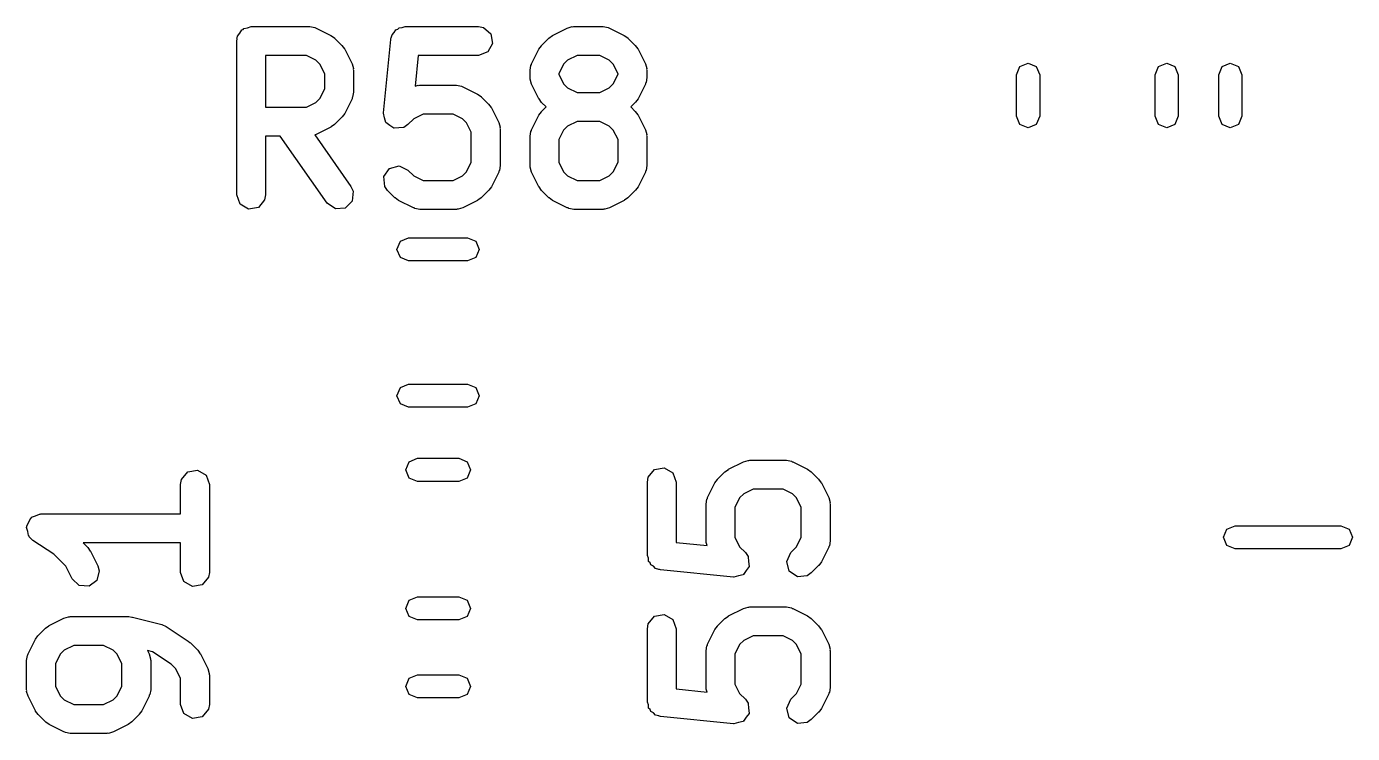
# Model space of a CAD drawing. Extents: x 1.05 to 4.18, y -7.24 to -4.14.
# Drawn here: x 1.8824 to 2.1535, y -6.3895 to -6.245 of the extents above; entities that cross this region are included whole.
import ezdxf

# ---------------------------------------------------------------- set-up
doc = ezdxf.new("R2010")
doc.units = 0
doc.header["$MEASUREMENT"] = 0
doc.layers.add('BLACK', color=7, linetype='CONTINUOUS')

msp = doc.modelspace()

# ---------------------------------------------------------------- linework, layer by layer
at = {"layer": 'BLACK', "linetype": 'CONTINUOUS'}
for p, q in [((1.92681, -6.24535), (1.92757, -6.24522)), ((1.92757, -6.24522), (1.92829, -6.24496)), ((1.92829, -6.24496), (1.94029, -6.24496)), ((1.94029, -6.24496), (1.9413, -6.24513)), ((1.9413, -6.24513), (1.94143, -6.24525)), ((1.94143, -6.24525), (1.94161, -6.24527)), ((1.94161, -6.24527), (1.94461, -6.24677)), ((1.95828, -6.24551), (1.95857, -6.24522)), ((1.95857, -6.24522), (1.9592, -6.24517)), ((1.9592, -6.24517), (1.95979, -6.24496)), ((1.95979, -6.24496), (1.97478, -6.24496)), ((1.97478, -6.24496), (1.97579, -6.24513)), ((1.97579, -6.24513), (1.97734, -6.24643)), ((1.98996, -6.24677), (1.99296, -6.24527)), ((1.99296, -6.24527), (1.99394, -6.24498)), ((1.99394, -6.24498), (1.99412, -6.24502)), ((1.99412, -6.24502), (1.99428, -6.24496)), ((1.99428, -6.24496), (2.00028, -6.24496)), ((2.00028, -6.24496), (2.00129, -6.24513)), ((2.00129, -6.24513), (2.00143, -6.24525)), ((2.00143, -6.24525), (2.0016, -6.24527)), ((2.0016, -6.24527), (2.0046, -6.24677)), ((1.92534, -6.24791), (1.92541, -6.24753)), ((1.92534, -6.27941), (1.92534, -6.24791)), ((1.92538, -6.2474), (1.92545, -6.24728)), ((1.92541, -6.24753), (1.92538, -6.2474)), ((1.92545, -6.24728), (1.92552, -6.2469)), ((1.92552, -6.2469), (1.92601, -6.24631)), ((1.92601, -6.24631), (1.92639, -6.24565)), ((1.92639, -6.24565), (1.92664, -6.24556)), ((1.92664, -6.24556), (1.92681, -6.24535)), ((1.94461, -6.24677), (1.94532, -6.24729)), ((1.94532, -6.24729), (1.94538, -6.24732)), ((1.94538, -6.24732), (1.94688, -6.24882)), ((1.95535, -6.26261), (1.95685, -6.24762)), ((1.95685, -6.24762), (1.95689, -6.24747)), ((1.95688, -6.2474), (1.95694, -6.24729)), ((1.95689, -6.24747), (1.95688, -6.2474)), ((1.95694, -6.24729), (1.95713, -6.24663)), ((1.95713, -6.24663), (1.95757, -6.24619)), ((1.95757, -6.24619), (1.95789, -6.24565)), ((1.95789, -6.24565), (1.95828, -6.24551)), ((1.97734, -6.24643), (1.97769, -6.24842)), ((1.98769, -6.24882), (1.98919, -6.24732)), ((1.98919, -6.24732), (1.98992, -6.24682)), ((1.98992, -6.24682), (1.98996, -6.24677)), ((2.0046, -6.24677), (2.00531, -6.24729)), ((2.00531, -6.24729), (2.00537, -6.24732)), ((2.00537, -6.24732), (2.00687, -6.24882)), ((1.94688, -6.24882), (1.94738, -6.24954)), ((1.94738, -6.24954), (1.94743, -6.24959)), ((1.94743, -6.24959), (1.94893, -6.25259)), ((1.97668, -6.25017), (1.97478, -6.25086)), ((1.97769, -6.24842), (1.97668, -6.25017)), ((1.98564, -6.25259), (1.98714, -6.24959)), ((1.98714, -6.24959), (1.98767, -6.24888)), ((1.98767, -6.24888), (1.98769, -6.24882)), ((2.00687, -6.24882), (2.00737, -6.24954)), ((2.00737, -6.24954), (2.00742, -6.24959)), ((2.00742, -6.24959), (2.00892, -6.25259)), ((1.93124, -6.25086), (1.93124, -6.26145)), ((1.93959, -6.25086), (1.93124, -6.25086)), ((1.94154, -6.25184), (1.93959, -6.25086)), ((1.94236, -6.25266), (1.94154, -6.25184)), ((1.94334, -6.25461), (1.94236, -6.25266)), ((1.94893, -6.25259), (1.94922, -6.25357)), ((1.96246, -6.25086), (1.96183, -6.25716)), ((1.97478, -6.25086), (1.96246, -6.25086)), ((1.98533, -6.25391), (1.98551, -6.2529)), ((1.98551, -6.2529), (1.98562, -6.25276)), ((1.98562, -6.25276), (1.98564, -6.25259)), ((1.99221, -6.25266), (1.99124, -6.25461)), ((1.99303, -6.25184), (1.99221, -6.25266)), ((1.99498, -6.25086), (1.99303, -6.25184)), ((1.99958, -6.25086), (1.99498, -6.25086)), ((2.00153, -6.25184), (1.99958, -6.25086)), ((2.00235, -6.25266), (2.00153, -6.25184)), ((2.00333, -6.25461), (2.00235, -6.25266)), ((2.00892, -6.25259), (2.00921, -6.25357)), ((2.08484, -6.25481), (2.08553, -6.25314)), ((2.08553, -6.25314), (2.0872, -6.25245)), ((2.0872, -6.25245), (2.08887, -6.25314)), ((2.08887, -6.25314), (2.08957, -6.25481)), ((2.11319, -6.25481), (2.11388, -6.25314)), ((2.11388, -6.25314), (2.11555, -6.25245)), ((2.11555, -6.25245), (2.11722, -6.25314)), ((2.11722, -6.25314), (2.11791, -6.25481)), ((2.12618, -6.25481), (2.12687, -6.25314)), ((2.12687, -6.25314), (2.12854, -6.25245)), ((2.12854, -6.25245), (2.13021, -6.25314)), ((2.13021, -6.25314), (2.13091, -6.25481)), ((1.94334, -6.25771), (1.94334, -6.25461)), ((1.94922, -6.25357), (1.94918, -6.25374)), ((1.94918, -6.25374), (1.94924, -6.25391)), ((1.94924, -6.25391), (1.94924, -6.25841)), ((1.98533, -6.25541), (1.98533, -6.25391)), ((1.98539, -6.25557), (1.98533, -6.25541)), ((1.98535, -6.25575), (1.98539, -6.25557)), ((1.98564, -6.25673), (1.98535, -6.25575)), ((1.99124, -6.25461), (1.99124, -6.25471)), ((1.99124, -6.25471), (1.99221, -6.25666)), ((2.00235, -6.25666), (2.00333, -6.25471)), ((2.00333, -6.25471), (2.00333, -6.25461)), ((2.00923, -6.25541), (2.00906, -6.25642)), ((2.00921, -6.25357), (2.00917, -6.25374)), ((2.00917, -6.25374), (2.00923, -6.25391)), ((2.00923, -6.25391), (2.00923, -6.25541)), ((2.08484, -6.2633), (2.08484, -6.25481)), ((2.08957, -6.25481), (2.08957, -6.2633)), ((2.11319, -6.2633), (2.11319, -6.25481)), ((2.11791, -6.25481), (2.11791, -6.2633)), ((2.12618, -6.2633), (2.12618, -6.25481)), ((2.13091, -6.25481), (2.13091, -6.2633)), ((1.94236, -6.25966), (1.94334, -6.25771)), ((1.94924, -6.25841), (1.94906, -6.25942)), ((1.96183, -6.25716), (1.96245, -6.25697)), ((1.96245, -6.25697), (1.96262, -6.25702)), ((1.96262, -6.25702), (1.96279, -6.25696)), ((1.96279, -6.25696), (1.97028, -6.25696)), ((1.97028, -6.25696), (1.97129, -6.25713)), ((1.97129, -6.25713), (1.97143, -6.25725)), ((1.97143, -6.25725), (1.97161, -6.25727)), ((1.97161, -6.25727), (1.97461, -6.25877)), ((1.97461, -6.25877), (1.97531, -6.25929)), ((1.98714, -6.25973), (1.98564, -6.25673)), ((1.99221, -6.25666), (1.99303, -6.25748)), ((1.99303, -6.25748), (1.99498, -6.25846)), ((1.99498, -6.25846), (1.99958, -6.25846)), ((1.99958, -6.25846), (2.00153, -6.25748)), ((2.00153, -6.25748), (2.00235, -6.25666)), ((2.00892, -6.25673), (2.00742, -6.25973)), ((2.00894, -6.25655), (2.00892, -6.25673)), ((2.00906, -6.25642), (2.00894, -6.25655)), ((1.93124, -6.26145), (1.93959, -6.26145)), ((1.93959, -6.26145), (1.94154, -6.26048)), ((1.94154, -6.26048), (1.94236, -6.25966)), ((1.94893, -6.25973), (1.94743, -6.26273)), ((1.94895, -6.25955), (1.94893, -6.25973)), ((1.94906, -6.25942), (1.94895, -6.25955)), ((1.97531, -6.25929), (1.97537, -6.25932)), ((1.97537, -6.25932), (1.97687, -6.26082)), ((1.97687, -6.26082), (1.97738, -6.26154)), ((1.97738, -6.26154), (1.97743, -6.26159)), ((1.98719, -6.25977), (1.98714, -6.25973)), ((1.98769, -6.2605), (1.98719, -6.25977)), ((1.98861, -6.26141), (1.98769, -6.2605)), ((1.98769, -6.26232), (1.98861, -6.26141)), ((2.00687, -6.2605), (2.00596, -6.26141)), ((2.00596, -6.26141), (2.00687, -6.26232)), ((2.0069, -6.26044), (2.00687, -6.2605)), ((2.00742, -6.25973), (2.0069, -6.26044)), ((1.94688, -6.2635), (1.94538, -6.265)), ((1.9469, -6.26344), (1.94688, -6.2635)), ((1.94743, -6.26273), (1.9469, -6.26344)), ((1.95534, -6.26265), (1.95535, -6.26263)), ((1.9556, -6.26361), (1.95534, -6.26265)), ((1.95535, -6.26263), (1.95535, -6.26261)), ((1.95585, -6.26457), (1.9556, -6.26361)), ((1.96154, -6.26383), (1.96037, -6.265)), ((1.96348, -6.26286), (1.96154, -6.26383)), ((1.96959, -6.26286), (1.96348, -6.26286)), ((1.97154, -6.26383), (1.96959, -6.26286)), ((1.97236, -6.26466), (1.97154, -6.26383)), ((1.97743, -6.26159), (1.97893, -6.26459)), ((1.98564, -6.26609), (1.98714, -6.26309)), ((1.98714, -6.26309), (1.98767, -6.26238)), ((1.98767, -6.26238), (1.98769, -6.26232)), ((2.00687, -6.26232), (2.00737, -6.26304)), ((2.00737, -6.26304), (2.00742, -6.26309)), ((2.00742, -6.26309), (2.00892, -6.26609)), ((2.08553, -6.26497), (2.08484, -6.2633)), ((2.08957, -6.2633), (2.08887, -6.26497)), ((2.11388, -6.26497), (2.11319, -6.2633)), ((2.11791, -6.2633), (2.11722, -6.26497)), ((2.12687, -6.26497), (2.12618, -6.2633)), ((2.13091, -6.2633), (2.13021, -6.26497)), ((1.94461, -6.26555), (1.94161, -6.26705)), ((1.94465, -6.2655), (1.94461, -6.26555)), ((1.94538, -6.265), (1.94465, -6.2655)), ((1.95586, -6.26458), (1.95585, -6.26457)), ((1.95587, -6.2646), (1.95586, -6.26458)), ((1.95668, -6.26517), (1.95587, -6.2646)), ((1.95749, -6.26575), (1.95668, -6.26517)), ((1.95751, -6.26575), (1.95749, -6.26575)), ((1.95752, -6.26576), (1.95751, -6.26575)), ((1.95851, -6.26567), (1.95752, -6.26576)), ((1.9595, -6.2656), (1.95851, -6.26567)), ((1.95951, -6.26559), (1.9595, -6.2656)), ((1.95953, -6.26558), (1.95951, -6.26559)), ((1.96037, -6.265), (1.95953, -6.26558)), ((1.97333, -6.2666), (1.97236, -6.26466)), ((1.97333, -6.27271), (1.97333, -6.2666)), ((1.97893, -6.26459), (1.97922, -6.26557)), ((1.97922, -6.26557), (1.97918, -6.26574)), ((1.97918, -6.26574), (1.97924, -6.26591)), ((1.97924, -6.26591), (1.97924, -6.27341)), ((1.98533, -6.26741), (1.98551, -6.2664)), ((1.98551, -6.2664), (1.98562, -6.26626)), ((1.98562, -6.26626), (1.98564, -6.26609)), ((1.99221, -6.26616), (1.99124, -6.2681)), ((1.99303, -6.26533), (1.99221, -6.26616)), ((1.99498, -6.26436), (1.99303, -6.26533)), ((1.99958, -6.26436), (1.99498, -6.26436)), ((2.00153, -6.26533), (1.99958, -6.26436)), ((2.00235, -6.26616), (2.00153, -6.26533)), ((2.00333, -6.2681), (2.00235, -6.26616)), ((2.00892, -6.26609), (2.00921, -6.26707)), ((2.0872, -6.26566), (2.08553, -6.26497)), ((2.08887, -6.26497), (2.0872, -6.26566)), ((2.11555, -6.26566), (2.11388, -6.26497)), ((2.11722, -6.26497), (2.11555, -6.26566)), ((2.12854, -6.26566), (2.12687, -6.26497)), ((2.13021, -6.26497), (2.12854, -6.26566)), ((1.93425, -6.26736), (1.93124, -6.26736)), ((1.93124, -6.26736), (1.93124, -6.27941)), ((1.94387, -6.2811), (1.93425, -6.26736)), ((1.94161, -6.26705), (1.94131, -6.26714)), ((1.94131, -6.26714), (1.94871, -6.27771)), ((1.98533, -6.27341), (1.98533, -6.26741)), ((1.99124, -6.2681), (1.99124, -6.27271)), ((2.00333, -6.27271), (2.00333, -6.2681)), ((2.00921, -6.26707), (2.00917, -6.26724)), ((2.00917, -6.26724), (2.00923, -6.26741)), ((2.00923, -6.26741), (2.00923, -6.27341)), ((1.95543, -6.27564), (1.95659, -6.27399)), ((1.95659, -6.27399), (1.95854, -6.27346)), ((1.95854, -6.27346), (1.96037, -6.27432)), ((1.96037, -6.27432), (1.96154, -6.27548)), ((1.97154, -6.27548), (1.97236, -6.27466)), ((1.97236, -6.27466), (1.97333, -6.27271)), ((1.97893, -6.27473), (1.97743, -6.27773)), ((1.97895, -6.27455), (1.97893, -6.27473)), ((1.97906, -6.27442), (1.97895, -6.27455)), ((1.97924, -6.27341), (1.97906, -6.27442)), ((1.98539, -6.27357), (1.98533, -6.27341)), ((1.98535, -6.27374), (1.98539, -6.27357)), ((1.98564, -6.27473), (1.98535, -6.27374)), ((1.98714, -6.27773), (1.98564, -6.27473)), ((1.99124, -6.27271), (1.99221, -6.27466)), ((1.99221, -6.27466), (1.99303, -6.27548)), ((2.00153, -6.27548), (2.00235, -6.27466)), ((2.00235, -6.27466), (2.00333, -6.27271)), ((2.00892, -6.27473), (2.00742, -6.27773)), ((2.00894, -6.27455), (2.00892, -6.27473)), ((2.00906, -6.27442), (2.00894, -6.27455)), ((2.00923, -6.27341), (2.00906, -6.27442)), ((1.94871, -6.27771), (1.94914, -6.27864)), ((1.95561, -6.27765), (1.95543, -6.27564)), ((1.9562, -6.27849), (1.95561, -6.27765)), ((1.96154, -6.27548), (1.96348, -6.27645)), ((1.96348, -6.27645), (1.96959, -6.27645)), ((1.96959, -6.27645), (1.97154, -6.27548)), ((1.97743, -6.27773), (1.9769, -6.27844)), ((1.98719, -6.27777), (1.98714, -6.27773)), ((1.98769, -6.27849), (1.98719, -6.27777)), ((1.99303, -6.27548), (1.99498, -6.27645)), ((1.99498, -6.27645), (1.99958, -6.27645)), ((1.99958, -6.27645), (2.00153, -6.27548)), ((2.00742, -6.27773), (2.0069, -6.27844)), ((1.92603, -6.2813), (1.92534, -6.27941)), ((1.93106, -6.28042), (1.92977, -6.28196)), ((1.93124, -6.27941), (1.93106, -6.28042)), ((1.94914, -6.27864), (1.94896, -6.28065)), ((1.9577, -6.27999), (1.9562, -6.27849)), ((1.95776, -6.28002), (1.9577, -6.27999)), ((1.95847, -6.28055), (1.95776, -6.28002)), ((1.97465, -6.2805), (1.97461, -6.28055)), ((1.97537, -6.27999), (1.97465, -6.2805)), ((1.97687, -6.27849), (1.97537, -6.27999)), ((1.9769, -6.27844), (1.97687, -6.27849)), ((1.98919, -6.27999), (1.98769, -6.27849)), ((1.98925, -6.28002), (1.98919, -6.27999)), ((1.98996, -6.28055), (1.98925, -6.28002)), ((2.00465, -6.2805), (2.0046, -6.28055)), ((2.00537, -6.27999), (2.00465, -6.2805)), ((2.00687, -6.27849), (2.00537, -6.27999)), ((2.0069, -6.27844), (2.00687, -6.27849)), ((1.92778, -6.28231), (1.92603, -6.2813)), ((1.92977, -6.28196), (1.92778, -6.28231)), ((1.94552, -6.28226), (1.94387, -6.2811)), ((1.94754, -6.28208), (1.94552, -6.28226)), ((1.94896, -6.28065), (1.94754, -6.28208)), ((1.96147, -6.28205), (1.95847, -6.28055)), ((1.96164, -6.28207), (1.96147, -6.28205)), ((1.96178, -6.28218), (1.96164, -6.28207)), ((1.96279, -6.28236), (1.96178, -6.28218)), ((1.97028, -6.28236), (1.96279, -6.28236)), ((1.97045, -6.2823), (1.97028, -6.28236)), ((1.97062, -6.28234), (1.97045, -6.2823)), ((1.97161, -6.28205), (1.97062, -6.28234)), ((1.97461, -6.28055), (1.97161, -6.28205)), ((1.99296, -6.28205), (1.98996, -6.28055)), ((1.99314, -6.28207), (1.99296, -6.28205)), ((1.99327, -6.28218), (1.99314, -6.28207)), ((1.99428, -6.28236), (1.99327, -6.28218)), ((2.00028, -6.28236), (1.99428, -6.28236)), ((2.00045, -6.2823), (2.00028, -6.28236)), ((2.00062, -6.28234), (2.00045, -6.2823)), ((2.0016, -6.28205), (2.00062, -6.28234)), ((2.0046, -6.28055), (2.0016, -6.28205)), ((1.95882, -6.28888), (1.96049, -6.28819)), ((1.96049, -6.28819), (1.97258, -6.28819)), ((1.97258, -6.28819), (1.97425, -6.28888)), ((1.95812, -6.29055), (1.95882, -6.28888)), ((1.95882, -6.29222), (1.95812, -6.29055)), ((1.97425, -6.28888), (1.97495, -6.29055)), ((1.97495, -6.29055), (1.97425, -6.29222)), ((1.96049, -6.29291), (1.95882, -6.29222)), ((1.97258, -6.29291), (1.96049, -6.29291)), ((1.97425, -6.29222), (1.97258, -6.29291)), ((1.95882, -6.3188), (1.96049, -6.31811)), ((1.96049, -6.31811), (1.97258, -6.31811)), ((1.97258, -6.31811), (1.97425, -6.3188)), ((1.95812, -6.32047), (1.95882, -6.3188)), ((1.95882, -6.32214), (1.95812, -6.32047)), ((1.97425, -6.3188), (1.97495, -6.32047)), ((1.97495, -6.32047), (1.97425, -6.32214)), ((1.96049, -6.32283), (1.95882, -6.32214)), ((1.97258, -6.32283), (1.96049, -6.32283)), ((1.97425, -6.32214), (1.97258, -6.32283)), ((1.95993, -6.33563), (1.96062, -6.33396)), ((1.96062, -6.33396), (1.96229, -6.33327)), ((1.96229, -6.33327), (1.97078, -6.33327)), ((1.97078, -6.33327), (1.97245, -6.33396)), ((1.97245, -6.33396), (1.97314, -6.33563)), ((2.02596, -6.33549), (2.02896, -6.33399)), ((2.02896, -6.33399), (2.02994, -6.3337)), ((2.02994, -6.3337), (2.03011, -6.33374)), ((2.03011, -6.33374), (2.03028, -6.33368)), ((2.03028, -6.33368), (2.03778, -6.33368)), ((2.03778, -6.33368), (2.03879, -6.33386)), ((2.03879, -6.33386), (2.03892, -6.33397)), ((2.03892, -6.33397), (2.0391, -6.33399)), ((2.0391, -6.33399), (2.0421, -6.33549)), ((1.91403, -6.33759), (1.91533, -6.33604)), ((1.91533, -6.33604), (1.91732, -6.33569)), ((1.91732, -6.33569), (1.91907, -6.3367)), ((1.91907, -6.3367), (1.91976, -6.3386)), ((1.96062, -6.3373), (1.95993, -6.33563)), ((1.96229, -6.33799), (1.96062, -6.3373)), ((1.97245, -6.3373), (1.97078, -6.33799)), ((1.97314, -6.33563), (1.97245, -6.3373)), ((2.00933, -6.33813), (2.0095, -6.33712)), ((2.0095, -6.33712), (2.0108, -6.33558)), ((2.0108, -6.33558), (2.01279, -6.33522)), ((2.01279, -6.33522), (2.01454, -6.33623)), ((2.01454, -6.33623), (2.01523, -6.33813)), ((2.02369, -6.33754), (2.02519, -6.33604)), ((2.02519, -6.33604), (2.02591, -6.33554)), ((2.02591, -6.33554), (2.02596, -6.33549)), ((2.0421, -6.33549), (2.04281, -6.33602)), ((2.04281, -6.33602), (2.04286, -6.33604)), ((2.04286, -6.33604), (2.04436, -6.33754)), ((1.91385, -6.3386), (1.91403, -6.33759)), ((1.91385, -6.34465), (1.91385, -6.3386)), ((1.91976, -6.3386), (1.91976, -6.3566)), ((1.97078, -6.33799), (1.96229, -6.33799)), ((2.00933, -6.35313), (2.00933, -6.33813)), ((2.01523, -6.33813), (2.01523, -6.35046)), ((2.02164, -6.34131), (2.02314, -6.33831)), ((2.02314, -6.33831), (2.02366, -6.3376)), ((2.02366, -6.3376), (2.02369, -6.33754)), ((2.03097, -6.33959), (2.02903, -6.34056)), ((2.03708, -6.33959), (2.03097, -6.33959)), ((2.03903, -6.34056), (2.03708, -6.33959)), ((2.04436, -6.33754), (2.04487, -6.33827)), ((2.04487, -6.33827), (2.04492, -6.33831)), ((2.04492, -6.33831), (2.04642, -6.34131)), ((2.02133, -6.34263), (2.0215, -6.34162)), ((2.02133, -6.35013), (2.02133, -6.34263)), ((2.0215, -6.34162), (2.02162, -6.34149)), ((2.02162, -6.34149), (2.02164, -6.34131)), ((2.0282, -6.34138), (2.02723, -6.34333)), ((2.02903, -6.34056), (2.0282, -6.34138)), ((2.03985, -6.34138), (2.03903, -6.34056)), ((2.04082, -6.34333), (2.03985, -6.34138)), ((2.04642, -6.34131), (2.04671, -6.34229)), ((2.04671, -6.34229), (2.04667, -6.34247)), ((2.04667, -6.34247), (2.04673, -6.34263)), ((2.04673, -6.34263), (2.04673, -6.35013)), ((1.88283, -6.34635), (1.88318, -6.34556)), ((1.88318, -6.34556), (1.88333, -6.34549)), ((1.88333, -6.34549), (1.88341, -6.34534)), ((1.88341, -6.34534), (1.88422, -6.34505)), ((1.88422, -6.34505), (1.88499, -6.34467)), ((1.88499, -6.34467), (1.88515, -6.34471)), ((1.88515, -6.34471), (1.88531, -6.34465)), ((1.88531, -6.34465), (1.91385, -6.34465)), ((2.02723, -6.34333), (2.02723, -6.34943)), ((2.04082, -6.34943), (2.04082, -6.34333)), ((1.88236, -6.34741), (1.88243, -6.34725)), ((1.88261, -6.34823), (1.88236, -6.34741)), ((1.8824, -6.34709), (1.88283, -6.34635)), ((1.88243, -6.34725), (1.8824, -6.34709)), ((1.88275, -6.34908), (1.88261, -6.34823)), ((2.12717, -6.34941), (2.12786, -6.34774)), ((2.12786, -6.34774), (2.12953, -6.34705)), ((2.12953, -6.34705), (2.15118, -6.34705)), ((2.15118, -6.34705), (2.15285, -6.34774)), ((2.15285, -6.34774), (2.15354, -6.34941)), ((1.88288, -6.34919), (1.88275, -6.34908)), ((1.88293, -6.34935), (1.88288, -6.34919)), ((1.88367, -6.35006), (1.88293, -6.34935)), ((1.88793, -6.35289), (1.88367, -6.35006)), ((1.91385, -6.35055), (1.89394, -6.35055)), ((1.89394, -6.35055), (1.8949, -6.35151)), ((1.91385, -6.3566), (1.91385, -6.35055)), ((2.01523, -6.35046), (2.02153, -6.35109)), ((2.02139, -6.3503), (2.02133, -6.35013)), ((2.02134, -6.35047), (2.02139, -6.3503)), ((2.02153, -6.35109), (2.02134, -6.35047)), ((2.02723, -6.34943), (2.0282, -6.35138)), ((2.03985, -6.35138), (2.04082, -6.34943)), ((2.04673, -6.35013), (2.04655, -6.35114)), ((2.12786, -6.35108), (2.12717, -6.34941)), ((2.15354, -6.34941), (2.15285, -6.35108)), ((1.89038, -6.35535), (1.88793, -6.35289)), ((1.8949, -6.35151), (1.8954, -6.35223)), ((1.8954, -6.35223), (1.89545, -6.35228)), ((1.89545, -6.35228), (1.89695, -6.35528)), ((2.00954, -6.35372), (2.00933, -6.35313)), ((2.00959, -6.35435), (2.00954, -6.35372)), ((2.0282, -6.35138), (2.02937, -6.35254)), ((2.02937, -6.35254), (2.02995, -6.35338)), ((2.02995, -6.35338), (2.02996, -6.3534)), ((2.02996, -6.3534), (2.02997, -6.35342)), ((2.02997, -6.35342), (2.03004, -6.3544)), ((2.03783, -6.35437), (2.03869, -6.35254)), ((2.03869, -6.35254), (2.03985, -6.35138)), ((2.04642, -6.35145), (2.04492, -6.35445)), ((2.04644, -6.35128), (2.04642, -6.35145)), ((2.04655, -6.35114), (2.04644, -6.35128)), ((2.12953, -6.35177), (2.12786, -6.35108)), ((2.15118, -6.35177), (2.12953, -6.35177)), ((2.15285, -6.35108), (2.15118, -6.35177)), ((1.89167, -6.35792), (1.89038, -6.35535)), ((1.89724, -6.35626), (1.89677, -6.35823)), ((1.89695, -6.35528), (1.89724, -6.35626)), ((2.00988, -6.35464), (2.00959, -6.35435)), ((2.01002, -6.35503), (2.00988, -6.35464)), ((2.01056, -6.35534), (2.01002, -6.35503)), ((2.011, -6.35579), (2.01056, -6.35534)), ((2.01166, -6.35598), (2.011, -6.35579)), ((2.01177, -6.35604), (2.01166, -6.35598)), ((2.01184, -6.35603), (2.01177, -6.35604)), ((2.01199, -6.35607), (2.01184, -6.35603)), ((2.02698, -6.35757), (2.01199, -6.35607)), ((2.02954, -6.35624), (2.02897, -6.35705)), ((2.03012, -6.35543), (2.02954, -6.35624)), ((2.03004, -6.3544), (2.03013, -6.35539)), ((2.03013, -6.35539), (2.03012, -6.35541)), ((2.03012, -6.35541), (2.03012, -6.35543)), ((2.03836, -6.35632), (2.03783, -6.35437)), ((2.04001, -6.35748), (2.03836, -6.35632)), ((2.04436, -6.35522), (2.04286, -6.35672)), ((2.04439, -6.35516), (2.04436, -6.35522)), ((2.04492, -6.35445), (2.04439, -6.35516)), ((1.89314, -6.35931), (1.89167, -6.35792)), ((1.89677, -6.35823), (1.89515, -6.35943)), ((1.91455, -6.3585), (1.91385, -6.3566)), ((1.91629, -6.35951), (1.91455, -6.3585)), ((1.91828, -6.35916), (1.91629, -6.35951)), ((1.91958, -6.35761), (1.91828, -6.35916)), ((1.91976, -6.3566), (1.91958, -6.35761)), ((2.027, -6.35756), (2.02698, -6.35757)), ((2.02702, -6.35757), (2.027, -6.35756)), ((2.02798, -6.35732), (2.02702, -6.35757)), ((2.02894, -6.35707), (2.02798, -6.35732)), ((2.02895, -6.35705), (2.02894, -6.35707)), ((2.02897, -6.35705), (2.02895, -6.35705)), ((2.04202, -6.35731), (2.04001, -6.35748)), ((2.04286, -6.35672), (2.04202, -6.35731)), ((1.89515, -6.35943), (1.89314, -6.35931)), ((1.96062, -6.36231), (1.96229, -6.36161)), ((1.96229, -6.36161), (1.97078, -6.36161)), ((1.97078, -6.36161), (1.97245, -6.36231)), ((1.95993, -6.36398), (1.96062, -6.36231)), ((1.96062, -6.36565), (1.95993, -6.36398)), ((1.97245, -6.36231), (1.97314, -6.36398)), ((1.97314, -6.36398), (1.97245, -6.36565)), ((2.02596, -6.36549), (2.02896, -6.36399)), ((2.02896, -6.36399), (2.02994, -6.3637)), ((2.02994, -6.3637), (2.03011, -6.36374)), ((2.03011, -6.36374), (2.03028, -6.36368)), ((2.03028, -6.36368), (2.03778, -6.36368)), ((2.03778, -6.36368), (2.03879, -6.36385)), ((2.03879, -6.36385), (2.03892, -6.36397)), ((2.03892, -6.36397), (2.0391, -6.36399)), ((2.0391, -6.36399), (2.0421, -6.36549)), ((1.88699, -6.36746), (1.88999, -6.36596)), ((1.88999, -6.36596), (1.89097, -6.36566)), ((1.89097, -6.36566), (1.89114, -6.36571)), ((1.89114, -6.36571), (1.89131, -6.36564)), ((1.89131, -6.36564), (1.90331, -6.36564)), ((1.90331, -6.36564), (1.90389, -6.36575)), ((1.90389, -6.36575), (1.90403, -6.36573)), ((1.90403, -6.36573), (1.91002, -6.36723)), ((1.91002, -6.36723), (1.91093, -6.36764)), ((1.96229, -6.36634), (1.96062, -6.36565)), ((1.97078, -6.36634), (1.96229, -6.36634)), ((1.97245, -6.36565), (1.97078, -6.36634)), ((2.00933, -6.36813), (2.0095, -6.36712)), ((2.0095, -6.36712), (2.0108, -6.36557)), ((2.0108, -6.36557), (2.01279, -6.36522)), ((2.01279, -6.36522), (2.01454, -6.36623)), ((2.01454, -6.36623), (2.01523, -6.36813)), ((2.02369, -6.36754), (2.02519, -6.36604)), ((2.02519, -6.36604), (2.02591, -6.36553)), ((2.02591, -6.36553), (2.02596, -6.36549)), ((2.0421, -6.36549), (2.04281, -6.36601)), ((2.04281, -6.36601), (2.04286, -6.36604)), ((2.04286, -6.36604), (2.04436, -6.36754)), ((1.88417, -6.37028), (1.8847, -6.36957)), ((1.8847, -6.36957), (1.88472, -6.36951)), ((1.88472, -6.36951), (1.88622, -6.36801)), ((1.88622, -6.36801), (1.88695, -6.3675)), ((1.88695, -6.3675), (1.88699, -6.36746)), ((1.91093, -6.36764), (1.91095, -6.36764)), ((1.91095, -6.36764), (1.91545, -6.37064)), ((2.00933, -6.38313), (2.00933, -6.36813)), ((2.01523, -6.36813), (2.01523, -6.38045)), ((2.02164, -6.37131), (2.02314, -6.36831)), ((2.02314, -6.36831), (2.02366, -6.3676)), ((2.02366, -6.3676), (2.02369, -6.36754)), ((2.03097, -6.36958), (2.02903, -6.37056)), ((2.03708, -6.36958), (2.03097, -6.36958)), ((2.03903, -6.37056), (2.03708, -6.36958)), ((2.04436, -6.36754), (2.04487, -6.36826)), ((2.04487, -6.36826), (2.04492, -6.36831)), ((2.04492, -6.36831), (2.04642, -6.37131)), ((1.88267, -6.37328), (1.88417, -6.37028)), ((1.89006, -6.37252), (1.88924, -6.37335)), ((1.89201, -6.37155), (1.89006, -6.37252)), ((1.89811, -6.37155), (1.89201, -6.37155)), ((1.90006, -6.37252), (1.89811, -6.37155)), ((1.90088, -6.37335), (1.90006, -6.37252)), ((1.9081, -6.37284), (1.90711, -6.37259)), ((1.90711, -6.37259), (1.90745, -6.37328)), ((1.91545, -6.37064), (1.91577, -6.37095)), ((1.91577, -6.37095), (1.9159, -6.37101)), ((1.9159, -6.37101), (1.9174, -6.37251)), ((1.9174, -6.37251), (1.9179, -6.37323)), ((2.02133, -6.37263), (2.0215, -6.37162)), ((2.02133, -6.38013), (2.02133, -6.37263)), ((2.0215, -6.37162), (2.02162, -6.37148)), ((2.02162, -6.37148), (2.02164, -6.37131)), ((2.0282, -6.37138), (2.02723, -6.37333)), ((2.02903, -6.37056), (2.0282, -6.37138)), ((2.03985, -6.37138), (2.03903, -6.37056)), ((2.04082, -6.37333), (2.03985, -6.37138)), ((2.04642, -6.37131), (2.04671, -6.37229)), ((2.04671, -6.37229), (2.04667, -6.37246)), ((2.04667, -6.37246), (2.04673, -6.37263)), ((2.04673, -6.37263), (2.04673, -6.38013)), ((1.88236, -6.3746), (1.88254, -6.37359)), ((1.88236, -6.3806), (1.88236, -6.3746)), ((1.88254, -6.37359), (1.88265, -6.37345)), ((1.88265, -6.37345), (1.88267, -6.37328)), ((1.88924, -6.37335), (1.88826, -6.37529)), ((1.88826, -6.37529), (1.88826, -6.3799)), ((1.90186, -6.37529), (1.90088, -6.37335)), ((1.90186, -6.3799), (1.90186, -6.37529)), ((1.90745, -6.37328), (1.90774, -6.37426)), ((1.90774, -6.37426), (1.9077, -6.37443)), ((1.9077, -6.37443), (1.90776, -6.3746)), ((1.90776, -6.3746), (1.90776, -6.3806)), ((1.91193, -6.37539), (1.9081, -6.37284)), ((1.91288, -6.37635), (1.91193, -6.37539)), ((1.9179, -6.37323), (1.91795, -6.37328)), ((1.91795, -6.37328), (1.91945, -6.37628)), ((2.02723, -6.37333), (2.02723, -6.37943)), ((2.04082, -6.37943), (2.04082, -6.37333)), ((1.91385, -6.37829), (1.91288, -6.37635)), ((1.91945, -6.37628), (1.91974, -6.37726)), ((1.91974, -6.37726), (1.9197, -6.37743)), ((1.9197, -6.37743), (1.91976, -6.3776)), ((1.91976, -6.3776), (1.91976, -6.3836)), ((1.96062, -6.37825), (1.96229, -6.37756)), ((1.96229, -6.37756), (1.97078, -6.37756)), ((1.97078, -6.37756), (1.97245, -6.37825)), ((1.88242, -6.38076), (1.88236, -6.3806)), ((1.88238, -6.38093), (1.88242, -6.38076)), ((1.88826, -6.3799), (1.88924, -6.38185)), ((1.90088, -6.38185), (1.90186, -6.3799)), ((1.90776, -6.3806), (1.90758, -6.38161)), ((1.91385, -6.3836), (1.91385, -6.37829)), ((1.95993, -6.37992), (1.96062, -6.37825)), ((1.96062, -6.38159), (1.95993, -6.37992)), ((1.97245, -6.37825), (1.97314, -6.37992)), ((1.97314, -6.37992), (1.97245, -6.38159)), ((2.01523, -6.38045), (2.02153, -6.38108)), ((2.02139, -6.38029), (2.02133, -6.38013)), ((2.02134, -6.38047), (2.02139, -6.38029)), ((2.02153, -6.38108), (2.02134, -6.38047)), ((2.02723, -6.37943), (2.0282, -6.38138)), ((2.03985, -6.38138), (2.04082, -6.37943)), ((2.04673, -6.38013), (2.04655, -6.38114)), ((1.88267, -6.38192), (1.88238, -6.38093)), ((1.88417, -6.38492), (1.88267, -6.38192)), ((1.88924, -6.38185), (1.89006, -6.38267)), ((1.89006, -6.38267), (1.89201, -6.38364)), ((1.89811, -6.38364), (1.90006, -6.38267)), ((1.90006, -6.38267), (1.90088, -6.38185)), ((1.90745, -6.38192), (1.90595, -6.38492)), ((1.90747, -6.38174), (1.90745, -6.38192)), ((1.90758, -6.38161), (1.90747, -6.38174)), ((1.96229, -6.38228), (1.96062, -6.38159)), ((1.97078, -6.38228), (1.96229, -6.38228)), ((1.97245, -6.38159), (1.97078, -6.38228)), ((2.00954, -6.38372), (2.00933, -6.38313)), ((2.0282, -6.38138), (2.02937, -6.38254)), ((2.02937, -6.38254), (2.02995, -6.38338)), ((2.02995, -6.38338), (2.02996, -6.3834)), ((2.02996, -6.3834), (2.02997, -6.38341)), ((2.02997, -6.38341), (2.03004, -6.3844)), ((2.03783, -6.38437), (2.03869, -6.38254)), ((2.03869, -6.38254), (2.03985, -6.38138)), ((2.04642, -6.38145), (2.04492, -6.38445)), ((2.04644, -6.38127), (2.04642, -6.38145)), ((2.04655, -6.38114), (2.04644, -6.38127)), ((1.88422, -6.38496), (1.88417, -6.38492)), ((1.88472, -6.38568), (1.88422, -6.38496)), ((1.88622, -6.38718), (1.88472, -6.38568)), ((1.89201, -6.38364), (1.89811, -6.38364)), ((1.9054, -6.38568), (1.9039, -6.38718)), ((1.90542, -6.38563), (1.9054, -6.38568)), ((1.90595, -6.38492), (1.90542, -6.38563)), ((1.91455, -6.38549), (1.91385, -6.3836)), ((1.91629, -6.3865), (1.91455, -6.38549)), ((1.91828, -6.38615), (1.91629, -6.3865)), ((1.91958, -6.38461), (1.91828, -6.38615)), ((1.91976, -6.3836), (1.91958, -6.38461)), ((2.00959, -6.38434), (2.00954, -6.38372)), ((2.00988, -6.38464), (2.00959, -6.38434)), ((2.01002, -6.38503), (2.00988, -6.38464)), ((2.01056, -6.38534), (2.01002, -6.38503)), ((2.011, -6.38579), (2.01056, -6.38534)), ((2.01166, -6.38597), (2.011, -6.38579)), ((2.01177, -6.38603), (2.01166, -6.38597)), ((2.01184, -6.38602), (2.01177, -6.38603)), ((2.01199, -6.38607), (2.01184, -6.38602)), ((2.02698, -6.38756), (2.01199, -6.38607)), ((2.02954, -6.38623), (2.02897, -6.38705)), ((2.03012, -6.38543), (2.02954, -6.38623)), ((2.03004, -6.3844), (2.03013, -6.38539)), ((2.03013, -6.38539), (2.03012, -6.38541)), ((2.03012, -6.38541), (2.03012, -6.38543)), ((2.03836, -6.38632), (2.03783, -6.38437)), ((2.04436, -6.38521), (2.04286, -6.38671)), ((2.04439, -6.38516), (2.04436, -6.38521)), ((2.04492, -6.38445), (2.04439, -6.38516)), ((1.88628, -6.38721), (1.88622, -6.38718)), ((1.88699, -6.38774), (1.88628, -6.38721)), ((1.88999, -6.38924), (1.88699, -6.38774)), ((1.90313, -6.38774), (1.90013, -6.38924)), ((1.90317, -6.38769), (1.90313, -6.38774)), ((1.9039, -6.38718), (1.90317, -6.38769)), ((2.027, -6.38756), (2.02698, -6.38756)), ((2.02702, -6.38757), (2.027, -6.38756)), ((2.02798, -6.38731), (2.02702, -6.38757)), ((2.02894, -6.38707), (2.02798, -6.38731)), ((2.02895, -6.38705), (2.02894, -6.38707)), ((2.02897, -6.38705), (2.02895, -6.38705)), ((2.04001, -6.38748), (2.03836, -6.38632)), ((2.04202, -6.3873), (2.04001, -6.38748)), ((2.04286, -6.38671), (2.04202, -6.3873)), ((1.89017, -6.38926), (1.88999, -6.38924)), ((1.8903, -6.38937), (1.89017, -6.38926)), ((1.89131, -6.38955), (1.8903, -6.38937)), ((1.89881, -6.38955), (1.89131, -6.38955)), ((1.89898, -6.38949), (1.89881, -6.38955)), ((1.89915, -6.38953), (1.89898, -6.38949)), ((1.90013, -6.38924), (1.89915, -6.38953))]:
    msp.add_line(p, q, dxfattribs=at)

doc.saveas('drawing.dxf')
